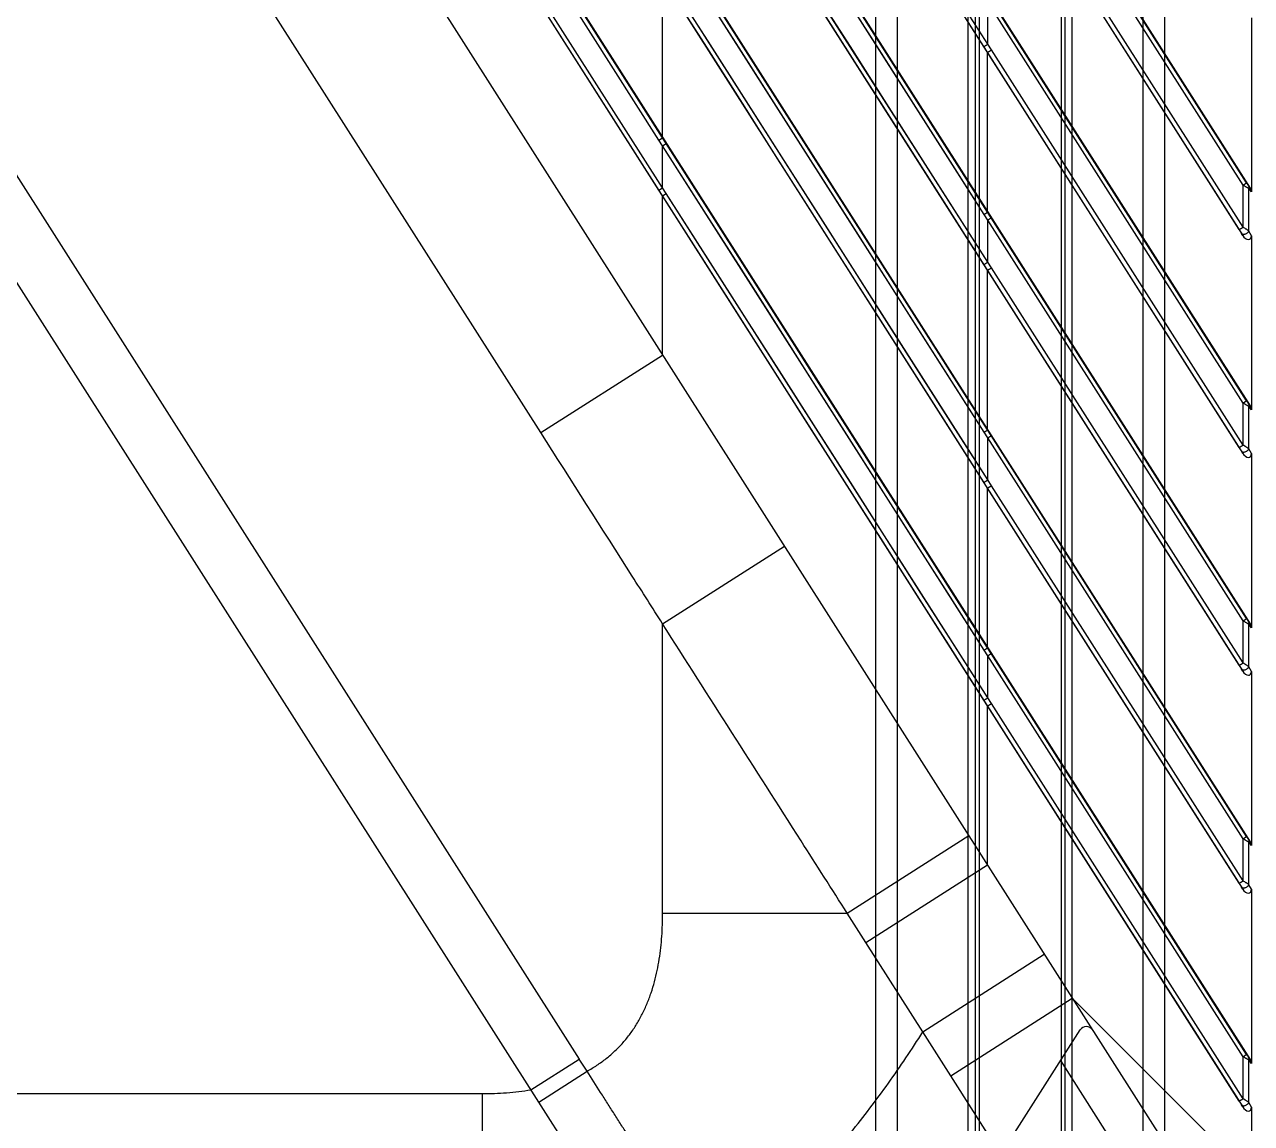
# Model space of a CAD drawing. Header units: millimetres. Extents: x 3299 to 14264, y 1863 to 5555.
# Drawn here: x 10088.5 to 10173.4, y 4503 to 4579 of the extents above; entities that cross this region are included whole.
import ezdxf

# ---------------------------------------------------------------- set-up
doc = ezdxf.new("R2010")
doc.units = ezdxf.units.MM
doc.layers.add('02___PRT_ALL_AXES', color=7, linetype='Continuous')

# ---------------------------------------------------------------- blocks, each defined once
blk = doc.blocks.new('rygj')
at = {"color": 114, "linetype": 'Continuous', "true_color": 0x139b48}
for p, q in [((4442.055, 3171.646), (5101.055, 3171.646)), ((4442.055, 3170.146), (5101.055, 3170.146)), ((4495.013, 3165.246), (5068.697, 3165.246)), ((4495.398, 3164.746), (5068.312, 3164.746)), ((4495.013, 3158.046), (5068.697, 3158.046)), ((4495.398, 3158.546), (5068.312, 3158.546)), ((4442.055, 3153.146), (5101.055, 3153.146)), ((4442.055, 3151.646), (5101.055, 3151.646))]:
    blk.add_line(p, q, dxfattribs=at)
at = {"layer": '02___PRT_ALL_AXES', "color": 114, "linetype": 'Continuous', "true_color": 0x139b48}
for p, q in [((5068.145, 3164.485), (4464.566, 3164.485)), ((5068.145, 3158.807), (4464.566, 3158.807))]:
    blk.add_line(p, q, dxfattribs=at)
blk = doc.blocks.new('ryfh')
at = {"rotation": 90}
blk.add_blockref('rygj', (11445.273, 369.859), dxfattribs=at)
blk = doc.blocks.new('1111')
at = {"color": 7, "linetype": 'Continuous'}
for p, q in [((16405.676, 7051.134), (16600.504, 6745.316)), ((16412.996, 7050.624), (16601.677, 6754.455)), ((16415.394, 7050.956), (16602.197, 6757.734)), ((16422.6, 7050.624), (16601.677, 6769.531)), ((16424.998, 7050.956), (16602.197, 6772.809)), ((16432.204, 7050.624), (16601.677, 6784.606)), ((16434.602, 7050.956), (16602.197, 6787.885)), ((16441.809, 7050.624), (16601.677, 6799.681)), ((16444.206, 7050.956), (16602.197, 6802.96)), ((16451.413, 7050.624), (16601.677, 6814.757)), ((16453.81, 7050.956), (16602.197, 6818.035)), ((16561.286, 6817.893), (16438.754, 7010.23)), ((16561.538, 6818.054), (16439.006, 7010.391)), ((16561.286, 6821.358), (16440.961, 7010.23)), ((16561.538, 6821.518), (16441.213, 7010.391)), ((16553.115, 6801.113), (16423.209, 7005.024)), ((16486.677, 6866.234), (16555.773, 6757.774)), ((16552.963, 6754.799), (16482.29, 6865.734)), ((16583.768, 6827.827), (16561.538, 6862.723)), ((16584.035, 6827.988), (16561.79, 6862.884)), ((16583.784, 6816.214), (16561.538, 6851.113)), ((16584.022, 6816.374), (16561.79, 6851.273)), ((16583.768, 6812.751), (16561.538, 6847.648)), ((16584.035, 6812.913), (16561.79, 6847.809)), ((16601.704, 6818.237), (16584.035, 6845.972)), ((16601.941, 6818.397), (16584.272, 6846.132)), ((16601.437, 6815.168), (16584.021, 6842.506)), ((16601.704, 6815.329), (16584.287, 6842.667)), ((16583.784, 6801.139), (16561.538, 6836.037)), ((16584.022, 6801.299), (16561.79, 6836.198)), ((16574.527, 6827.828), (16569.776, 6835.281)), ((16583.768, 6797.676), (16561.538, 6832.573)), ((16561.538, 6821.518), (16561.538, 6832.573)), ((16564.432, 6828.03), (16561.538, 6832.573)), ((16584.035, 6797.837), (16561.79, 6832.733)), ((16564.686, 6828.191), (16561.79, 6832.733)), ((16566.986, 6827.492), (16564.392, 6831.56)), ((16567.234, 6827.652), (16564.642, 6831.721)), ((16574.266, 6827.667), (16571.893, 6831.393)), ((16576.516, 6827.616), (16574.139, 6831.346)), ((16576.758, 6827.776), (16574.382, 6831.506)), ((16583.768, 6827.827), (16581.334, 6831.648)), ((16584.035, 6827.988), (16581.599, 6831.809)), ((16601.704, 6803.162), (16584.035, 6830.896)), ((16584.035, 6827.988), (16584.035, 6830.896)), ((16601.941, 6803.322), (16584.272, 6831.056)), ((16602.282, 6829.817), (16602.282, 6817.77)), ((16567.063, 6823.899), (16564.432, 6828.03)), ((16567.319, 6824.06), (16564.686, 6828.191)), ((16584.287, 6827.592), (16584.035, 6827.988)), ((16569.41, 6823.689), (16566.986, 6827.492)), ((16569.657, 6823.849), (16567.234, 6827.652)), ((16576.631, 6823.956), (16574.266, 6827.667)), ((16576.893, 6824.117), (16574.527, 6827.828)), ((16578.9, 6823.876), (16576.516, 6827.616)), ((16579.141, 6824.036), (16576.758, 6827.776)), ((16584.021, 6827.431), (16583.768, 6827.827)), ((16584.01, 6827.413), (16584.021, 6827.431)), ((16584.01, 6816.432), (16584.01, 6827.413)), ((16601.437, 6800.092), (16584.021, 6827.431)), ((16601.704, 6800.253), (16584.287, 6827.592)), ((16569.519, 6820.045), (16567.063, 6823.899)), ((16569.776, 6820.206), (16567.319, 6824.06)), ((16571.767, 6819.991), (16569.41, 6823.689)), ((16572.012, 6820.152), (16569.657, 6823.849)), ((16578.987, 6820.257), (16576.631, 6823.956)), ((16579.251, 6820.418), (16576.893, 6824.117)), ((16581.292, 6820.124), (16578.9, 6823.876)), ((16581.531, 6820.284), (16579.141, 6824.036)), ((16561.286, 6821.358), (16561.538, 6821.518)), ((16561.538, 6820.962), (16561.286, 6821.358)), ((16561.79, 6821.123), (16561.538, 6821.518)), ((16561.538, 6820.962), (16561.79, 6821.123)), ((16584.022, 6786.223), (16561.79, 6821.123)), ((16564.642, 6816.645), (16561.79, 6821.123)), ((16583.784, 6786.063), (16561.538, 6820.962)), ((16561.538, 6818.054), (16561.538, 6820.962)), ((16564.392, 6816.485), (16561.538, 6820.962)), ((16581.599, 6816.733), (16579.251, 6820.418)), ((16584.022, 6816.374), (16581.531, 6820.284)), ((16571.893, 6816.317), (16569.519, 6820.045)), ((16572.152, 6816.478), (16569.776, 6820.206)), ((16574.139, 6816.271), (16571.767, 6819.991)), ((16574.382, 6816.431), (16572.012, 6820.152)), ((16581.334, 6816.572), (16578.987, 6820.257)), ((16583.784, 6816.214), (16581.292, 6820.124)), ((16561.286, 6817.893), (16561.538, 6818.054)), ((16561.538, 6817.497), (16561.286, 6817.893)), ((16561.79, 6817.658), (16561.538, 6818.054)), ((16601.704, 6815.329), (16601.704, 6818.237)), ((16602.197, 6818.035), (16602.102, 6818.159)), ((16602.282, 6817.77), (16602.107, 6817.999)), ((16602.107, 6815.062), (16602.107, 6817.999)), ((16561.538, 6817.497), (16561.79, 6817.658)), ((16583.768, 6782.601), (16561.538, 6817.497)), ((16561.538, 6806.48), (16561.538, 6817.497)), ((16564.432, 6812.955), (16561.538, 6817.497)), ((16584.035, 6782.762), (16561.79, 6817.658)), ((16564.686, 6813.116), (16561.79, 6817.658)), ((16566.986, 6812.416), (16564.392, 6816.485)), ((16567.234, 6812.577), (16564.642, 6816.645)), ((16574.266, 6812.592), (16571.893, 6816.317)), ((16574.527, 6812.753), (16572.152, 6816.478)), ((16576.516, 6812.541), (16574.139, 6816.271)), ((16576.758, 6812.701), (16574.382, 6816.431)), ((16583.768, 6812.751), (16581.334, 6816.572)), ((16584.035, 6812.913), (16581.599, 6816.733)), ((16584.035, 6815.821), (16583.784, 6816.214)), ((16584.01, 6816.432), (16584.022, 6816.374)), ((16584.272, 6815.981), (16584.022, 6816.374)), ((16601.704, 6788.086), (16584.035, 6815.821)), ((16584.035, 6812.913), (16584.035, 6815.821)), ((16601.941, 6788.246), (16584.272, 6815.981)), ((16601.677, 6814.757), (16601.598, 6814.9)), ((16602.282, 6814.741), (16602.107, 6815.062)), ((16602.282, 6814.741), (16602.282, 6802.694)), ((16567.063, 6808.824), (16564.432, 6812.955)), ((16567.319, 6808.984), (16564.686, 6813.116)), ((16576.893, 6809.041), (16574.527, 6812.753)), ((16579.141, 6808.961), (16576.758, 6812.701)), ((16584.021, 6812.355), (16583.768, 6812.751)), ((16584.287, 6812.517), (16584.035, 6812.913)), ((16569.41, 6808.614), (16566.986, 6812.416)), ((16569.657, 6808.774), (16567.234, 6812.577)), ((16576.631, 6808.881), (16574.266, 6812.592)), ((16578.9, 6808.8), (16576.516, 6812.541)), ((16584.01, 6812.337), (16584.021, 6812.355)), ((16584.01, 6801.357), (16584.01, 6812.337)), ((16601.437, 6785.017), (16584.021, 6812.355)), ((16601.704, 6785.178), (16584.287, 6812.517)), ((16569.519, 6804.969), (16567.063, 6808.824)), ((16569.776, 6805.13), (16567.319, 6808.984)), ((16571.767, 6804.916), (16569.41, 6808.614)), ((16572.012, 6805.076), (16569.657, 6808.774)), ((16578.987, 6805.182), (16576.631, 6808.881)), ((16579.251, 6805.343), (16576.893, 6809.041)), ((16581.292, 6805.049), (16578.9, 6808.8)), ((16581.531, 6805.209), (16579.141, 6808.961)), ((16553.115, 6801.113), (16561.538, 6806.48)), ((16572.152, 6801.403), (16569.776, 6805.13)), ((16574.382, 6801.355), (16572.012, 6805.076)), ((16581.334, 6801.497), (16578.987, 6805.182)), ((16581.599, 6801.658), (16579.251, 6805.343)), ((16583.784, 6801.139), (16581.292, 6805.049)), ((16584.022, 6801.299), (16581.531, 6805.209)), ((16571.893, 6801.242), (16569.519, 6804.969)), ((16574.139, 6801.195), (16571.767, 6804.916)), ((16601.704, 6800.253), (16601.704, 6803.162)), ((16602.197, 6802.96), (16602.102, 6803.083)), ((16602.282, 6802.694), (16602.107, 6802.923)), ((16602.107, 6799.986), (16602.107, 6802.923)), ((16584.035, 6797.837), (16581.599, 6801.658)), ((16574.266, 6797.516), (16571.893, 6801.242)), ((16574.527, 6797.677), (16572.152, 6801.403)), ((16576.516, 6797.465), (16574.139, 6801.195)), ((16576.758, 6797.626), (16574.382, 6801.355)), ((16583.768, 6797.676), (16581.334, 6801.497)), ((16584.035, 6800.746), (16583.784, 6801.139)), ((16584.01, 6801.357), (16584.022, 6801.299)), ((16584.272, 6800.906), (16584.022, 6801.299)), ((16601.941, 6773.171), (16584.272, 6800.906)), ((16601.704, 6773.011), (16584.035, 6800.746)), ((16584.035, 6797.837), (16584.035, 6800.746)), ((16602.282, 6799.666), (16602.107, 6799.986)), ((16601.677, 6799.681), (16601.598, 6799.825)), ((16602.282, 6799.666), (16602.282, 6787.619)), ((16576.631, 6793.805), (16574.266, 6797.516)), ((16576.893, 6793.966), (16574.527, 6797.677)), ((16578.9, 6793.725), (16576.516, 6797.465)), ((16579.141, 6793.885), (16576.758, 6797.626)), ((16584.021, 6797.28), (16583.768, 6797.676)), ((16584.287, 6797.441), (16584.035, 6797.837)), ((16601.704, 6770.103), (16584.287, 6797.441)), ((16584.01, 6797.262), (16584.021, 6797.28)), ((16584.01, 6786.281), (16584.01, 6797.262)), ((16601.437, 6769.941), (16584.021, 6797.28)), ((16579.251, 6790.267), (16576.893, 6793.966)), ((16561.538, 6787.885), (16569.967, 6793.249)), ((16578.987, 6790.106), (16576.631, 6793.805)), ((16581.292, 6789.973), (16578.9, 6793.725)), ((16581.531, 6790.133), (16579.141, 6793.885)), ((16581.334, 6786.422), (16578.987, 6790.106)), ((16581.599, 6786.583), (16579.251, 6790.267)), ((16583.784, 6786.063), (16581.292, 6789.973)), ((16584.022, 6786.223), (16581.531, 6790.133)), ((16601.704, 6785.178), (16601.704, 6788.086)), ((16561.538, 6767.861), (16561.538, 6787.885)), ((16602.197, 6787.885), (16602.102, 6788.008)), ((16602.282, 6787.619), (16602.107, 6787.848)), ((16602.107, 6784.911), (16602.107, 6787.848)), ((16583.768, 6782.601), (16581.334, 6786.422)), ((16584.035, 6782.762), (16581.599, 6786.583)), ((16584.035, 6785.67), (16583.784, 6786.063)), ((16584.01, 6786.281), (16584.022, 6786.223)), ((16584.272, 6785.83), (16584.022, 6786.223)), ((16601.704, 6757.935), (16584.035, 6785.67)), ((16584.035, 6782.762), (16584.035, 6785.67)), ((16601.941, 6758.095), (16584.272, 6785.83)), ((16601.677, 6784.606), (16601.598, 6784.75)), ((16602.282, 6784.591), (16602.107, 6784.911)), ((16602.282, 6784.591), (16602.282, 6772.544)), ((16584.021, 6782.205), (16583.768, 6782.601)), ((16584.01, 6782.187), (16584.021, 6782.205)), ((16584.01, 6771.206), (16584.01, 6782.187)), ((16601.437, 6754.866), (16584.021, 6782.205)), ((16584.287, 6782.366), (16584.035, 6782.762)), ((16601.704, 6755.027), (16584.287, 6782.366)), ((16574.314, 6767.861), (16582.721, 6773.229)), ((16601.704, 6770.103), (16601.704, 6773.011)), ((16602.197, 6772.809), (16602.102, 6772.932)), ((16602.282, 6772.544), (16602.107, 6772.772)), ((16602.107, 6769.835), (16602.107, 6772.772)), ((16575.606, 6765.835), (16584.01, 6771.206)), ((16601.677, 6769.531), (16601.598, 6769.674)), ((16602.282, 6769.515), (16602.107, 6769.835)), ((16602.282, 6769.515), (16602.282, 6757.468)), ((16561.538, 6767.861), (16574.314, 6767.861)), ((16575.606, 6765.835), (16574.314, 6767.861)), ((16579.547, 6759.657), (16575.606, 6765.835)), ((16579.547, 6759.657), (16587.941, 6765.036)), ((16581.486, 6756.611), (16589.881, 6761.99)), ((16602.282, 6749.589), (16589.881, 6761.99)), ((16570.281, 6728.153), (16590.438, 6759.792)), ((16581.486, 6756.611), (16579.547, 6759.657)), ((16552.426, 6755.642), (16555.773, 6757.774)), ((16556.31, 6756.932), (16555.773, 6757.774)), ((16598.585, 6742.745), (16589.081, 6757.663)), ((16601.704, 6755.027), (16601.704, 6757.935)), ((16602.197, 6757.734), (16602.102, 6757.857)), ((16602.282, 6757.468), (16602.107, 6757.697)), ((16602.107, 6754.76), (16602.107, 6757.697)), ((16552.963, 6754.799), (16556.31, 6756.932)), ((16584.948, 6751.175), (16581.486, 6756.611)), ((16284.984, 6755.377), (16549.054, 6755.377)), ((16549.054, 6755.377), (16549.054, 6732.905)), ((16560.803, 6742.504), (16552.963, 6754.799)), ((16601.677, 6754.455), (16601.598, 6754.599)), ((16602.282, 6754.44), (16602.107, 6754.76)), ((16602.282, 6754.44), (16602.282, 6749.589))]:
    blk.add_line(p, q, dxfattribs=at)
blk.add_arc((16590.859, 6759.524), 0.5, 32.5, 147.5, dxfattribs=at)
for centre, major_axis, ratio, start_param, end_param in [((16601.92, 6817.907), (-0.278, 0.337), 0.685856, -2.447355, -1.747542), ((16601.92, 6814.933), (-0.253, 0.43), 0.601104, -4.65481, -2.346373), ((16601.92, 6802.832), (-0.278, 0.337), 0.685856, -2.447355, -1.747542), ((16601.92, 6799.858), (-0.253, 0.43), 0.601104, -4.65481, -2.346373), ((16601.92, 6787.756), (-0.278, 0.337), 0.685856, -2.447355, -1.747542), ((16601.92, 6784.783), (-0.253, 0.43), 0.601104, -4.65481, -2.346373), ((16601.92, 6772.681), (-0.278, 0.337), 0.685856, -2.447355, -1.747542), ((16601.92, 6769.707), (-0.253, 0.43), 0.601104, -4.65481, -2.346373), ((16601.92, 6757.605), (-0.278, 0.337), 0.685856, -2.447355, -1.747542), ((16601.92, 6754.632), (-0.253, 0.43), 0.601104, -4.65481, -2.346373)]:
    blk.add_ellipse(centre, major_axis=major_axis, ratio=ratio, start_param=start_param, end_param=end_param, dxfattribs=at)
for points, knots in [([(16583.768, 6827.827), (16583.769, 6827.827), (16583.77, 6827.827), (16583.773, 6827.829), (16583.779, 6827.832), (16583.787, 6827.836), (16583.797, 6827.842), (16583.809, 6827.849), (16583.829, 6827.86), (16583.858, 6827.878), (16583.897, 6827.902), (16583.941, 6827.929), (16583.987, 6827.958), (16584.019, 6827.978), (16584.035, 6827.988)], [0, 0, 0, 0, 0.005231, 0.012589, 0.033669, 0.063117, 0.100673, 0.146013, 0.198735, 0.324335, 0.472945, 0.63916, 0.81702, 1, 1, 1, 1]), ([(16584.021, 6827.431), (16584.021, 6827.431), (16584.022, 6827.431), (16584.026, 6827.433), (16584.031, 6827.435), (16584.039, 6827.44), (16584.049, 6827.445), (16584.061, 6827.452), (16584.082, 6827.464), (16584.111, 6827.482), (16584.15, 6827.505), (16584.193, 6827.532), (16584.24, 6827.562), (16584.271, 6827.582), (16584.287, 6827.592)], [0, 0, 0, 0, 0.005231, 0.012589, 0.033669, 0.063117, 0.100673, 0.146013, 0.198735, 0.324335, 0.472945, 0.63916, 0.81702, 1, 1, 1, 1]), ([(16601.704, 6818.237), (16601.719, 6818.247), (16601.748, 6818.266), (16601.791, 6818.293), (16601.83, 6818.319), (16601.865, 6818.342), (16601.891, 6818.36), (16601.908, 6818.372), (16601.918, 6818.379), (16601.927, 6818.385), (16601.934, 6818.39), (16601.938, 6818.394), (16601.941, 6818.396), (16601.941, 6818.397)], [0, 0, 0, 0, 0.186782, 0.366131, 0.532175, 0.679595, 0.803609, 0.85556, 0.900224, 0.93725, 0.966352, 0.987305, 1, 1, 1, 1]), ([(16602.107, 6817.999), (16602.094, 6818.005), (16602.067, 6818.02), (16602.025, 6818.043), (16601.978, 6818.071), (16601.927, 6818.1), (16601.873, 6818.133), (16601.799, 6818.178), (16601.742, 6818.213), (16601.704, 6818.237)], [0, 0, 0, 0, 0.090397, 0.195428, 0.312456, 0.43902, 0.572905, 0.712149, 1, 1, 1, 1]), ([(16602.102, 6818.159), (16602.096, 6818.166), (16602.084, 6818.183), (16602.058, 6818.22), (16602.024, 6818.27), (16601.983, 6818.332), (16601.955, 6818.375), (16601.941, 6818.397)], [0, 0, 0, 0, 0.103408, 0.218747, 0.468859, 0.73184, 1, 1, 1, 1]), ([(16602.107, 6817.999), (16602.112, 6818.013), (16602.119, 6818.041), (16602.122, 6818.083), (16602.117, 6818.123), (16602.108, 6818.147), (16602.102, 6818.159)], [0, 0, 0, 0, 0.271855, 0.527736, 0.769173, 1, 1, 1, 1]), ([(16583.784, 6816.214), (16583.799, 6816.224), (16583.829, 6816.243), (16583.871, 6816.27), (16583.911, 6816.296), (16583.946, 6816.319), (16583.971, 6816.337), (16583.988, 6816.349), (16583.999, 6816.356), (16584.007, 6816.362), (16584.014, 6816.367), (16584.019, 6816.371), (16584.021, 6816.373), (16584.022, 6816.374)], [0, 0, 0, 0, 0.186765, 0.36611, 0.532157, 0.679586, 0.803609, 0.855564, 0.900231, 0.937259, 0.966361, 0.987311, 1, 1, 1, 1]), ([(16584.035, 6815.821), (16584.05, 6815.831), (16584.079, 6815.849), (16584.122, 6815.877), (16584.161, 6815.903), (16584.196, 6815.926), (16584.222, 6815.944), (16584.239, 6815.956), (16584.249, 6815.963), (16584.258, 6815.969), (16584.265, 6815.974), (16584.269, 6815.978), (16584.272, 6815.98), (16584.272, 6815.981)], [0, 0, 0, 0, 0.186782, 0.366131, 0.532175, 0.679595, 0.803609, 0.85556, 0.900224, 0.93725, 0.966352, 0.987305, 1, 1, 1, 1]), ([(16601.437, 6815.168), (16601.438, 6815.168), (16601.439, 6815.168), (16601.442, 6815.17), (16601.448, 6815.172), (16601.456, 6815.177), (16601.466, 6815.182), (16601.478, 6815.189), (16601.498, 6815.201), (16601.527, 6815.218), (16601.566, 6815.242), (16601.61, 6815.269), (16601.656, 6815.298), (16601.688, 6815.318), (16601.704, 6815.329)], [0, 0, 0, 0, 0.005231, 0.012589, 0.033669, 0.063117, 0.100673, 0.146013, 0.198735, 0.324335, 0.472945, 0.63916, 0.81702, 1, 1, 1, 1]), ([(16602.107, 6815.062), (16602.095, 6815.07), (16602.068, 6815.089), (16602.026, 6815.118), (16601.979, 6815.15), (16601.929, 6815.184), (16601.875, 6815.219), (16601.8, 6815.268), (16601.743, 6815.304), (16601.704, 6815.329)], [0, 0, 0, 0, 0.093828, 0.200628, 0.318136, 0.444256, 0.577126, 0.71505, 1, 1, 1, 1]), ([(16601.598, 6814.9), (16601.587, 6814.921), (16601.562, 6814.964), (16601.523, 6815.03), (16601.481, 6815.098), (16601.452, 6815.144), (16601.437, 6815.168)], [0, 0, 0, 0, 0.226755, 0.475744, 0.735416, 1, 1, 1, 1]), ([(16601.598, 6814.9), (16601.604, 6814.893), (16601.618, 6814.88), (16601.643, 6814.864), (16601.672, 6814.853), (16601.717, 6814.843), (16601.78, 6814.843), (16601.858, 6814.86), (16601.936, 6814.893), (16602.007, 6814.94), (16602.066, 6814.996), (16602.096, 6815.039), (16602.107, 6815.062)], [0, 0, 0, 0, 0.045713, 0.093827, 0.145197, 0.200355, 0.321964, 0.456539, 0.598535, 0.740949, 0.876692, 1, 1, 1, 1]), ([(16583.768, 6812.751), (16583.769, 6812.752), (16583.77, 6812.752), (16583.773, 6812.753), (16583.779, 6812.756), (16583.787, 6812.76), (16583.797, 6812.766), (16583.809, 6812.773), (16583.829, 6812.785), (16583.858, 6812.802), (16583.897, 6812.826), (16583.941, 6812.853), (16583.987, 6812.882), (16584.019, 6812.902), (16584.035, 6812.913)], [0, 0, 0, 0, 0.005231, 0.012589, 0.033669, 0.063117, 0.100673, 0.146013, 0.198735, 0.324335, 0.472945, 0.63916, 0.81702, 1, 1, 1, 1]), ([(16584.021, 6812.355), (16584.021, 6812.355), (16584.022, 6812.356), (16584.026, 6812.357), (16584.031, 6812.36), (16584.039, 6812.364), (16584.049, 6812.37), (16584.061, 6812.377), (16584.082, 6812.389), (16584.111, 6812.406), (16584.15, 6812.43), (16584.193, 6812.457), (16584.24, 6812.486), (16584.271, 6812.506), (16584.287, 6812.517)], [0, 0, 0, 0, 0.005231, 0.012589, 0.033669, 0.063117, 0.100673, 0.146013, 0.198735, 0.324335, 0.472945, 0.63916, 0.81702, 1, 1, 1, 1]), ([(16601.704, 6803.162), (16601.719, 6803.171), (16601.748, 6803.19), (16601.791, 6803.218), (16601.83, 6803.244), (16601.865, 6803.267), (16601.891, 6803.284), (16601.908, 6803.296), (16601.918, 6803.304), (16601.927, 6803.31), (16601.934, 6803.315), (16601.938, 6803.319), (16601.941, 6803.321), (16601.941, 6803.322)], [0, 0, 0, 0, 0.186782, 0.366131, 0.532175, 0.679595, 0.803609, 0.85556, 0.900224, 0.93725, 0.966352, 0.987305, 1, 1, 1, 1]), ([(16602.102, 6803.083), (16602.096, 6803.091), (16602.084, 6803.108), (16602.058, 6803.145), (16602.024, 6803.195), (16601.983, 6803.257), (16601.955, 6803.3), (16601.941, 6803.322)], [0, 0, 0, 0, 0.103408, 0.218747, 0.468859, 0.73184, 1, 1, 1, 1]), ([(16602.107, 6802.923), (16602.094, 6802.93), (16602.067, 6802.944), (16602.025, 6802.968), (16601.978, 6802.995), (16601.927, 6803.025), (16601.873, 6803.057), (16601.799, 6803.103), (16601.742, 6803.138), (16601.704, 6803.162)], [0, 0, 0, 0, 0.090397, 0.195428, 0.312456, 0.43902, 0.572905, 0.712149, 1, 1, 1, 1]), ([(16602.107, 6802.923), (16602.112, 6802.937), (16602.119, 6802.965), (16602.122, 6803.008), (16602.117, 6803.047), (16602.108, 6803.072), (16602.102, 6803.083)], [0, 0, 0, 0, 0.271855, 0.527736, 0.769173, 1, 1, 1, 1]), ([(16561.538, 6787.885), (16560.836, 6788.987), (16558.029, 6793.397), (16555.221, 6797.806), (16553.115, 6801.113)], [0, 0, 0, 0, 0.249939, 1, 1, 1, 1]), ([(16583.784, 6801.139), (16583.799, 6801.148), (16583.829, 6801.167), (16583.871, 6801.195), (16583.911, 6801.221), (16583.946, 6801.244), (16583.971, 6801.261), (16583.988, 6801.273), (16583.999, 6801.281), (16584.007, 6801.287), (16584.014, 6801.292), (16584.019, 6801.296), (16584.021, 6801.298), (16584.022, 6801.299)], [0, 0, 0, 0, 0.186765, 0.36611, 0.532157, 0.679586, 0.803609, 0.855564, 0.900231, 0.937259, 0.966361, 0.987311, 1, 1, 1, 1]), ([(16584.035, 6800.746), (16584.05, 6800.755), (16584.079, 6800.774), (16584.122, 6800.802), (16584.161, 6800.828), (16584.196, 6800.851), (16584.222, 6800.868), (16584.239, 6800.88), (16584.249, 6800.888), (16584.258, 6800.894), (16584.265, 6800.899), (16584.269, 6800.903), (16584.272, 6800.905), (16584.272, 6800.906)], [0, 0, 0, 0, 0.186782, 0.366131, 0.532175, 0.679595, 0.803609, 0.85556, 0.900224, 0.93725, 0.966352, 0.987305, 1, 1, 1, 1]), ([(16601.437, 6800.092), (16601.438, 6800.092), (16601.439, 6800.093), (16601.442, 6800.094), (16601.448, 6800.097), (16601.456, 6800.101), (16601.466, 6800.107), (16601.478, 6800.114), (16601.498, 6800.126), (16601.527, 6800.143), (16601.566, 6800.167), (16601.61, 6800.194), (16601.656, 6800.223), (16601.688, 6800.243), (16601.704, 6800.253)], [0, 0, 0, 0, 0.005231, 0.012589, 0.033669, 0.063117, 0.100673, 0.146013, 0.198735, 0.324335, 0.472945, 0.63916, 0.81702, 1, 1, 1, 1]), ([(16601.598, 6799.825), (16601.587, 6799.846), (16601.562, 6799.889), (16601.523, 6799.954), (16601.481, 6800.023), (16601.452, 6800.069), (16601.437, 6800.092)], [0, 0, 0, 0, 0.226755, 0.475744, 0.735416, 1, 1, 1, 1]), ([(16601.598, 6799.825), (16601.604, 6799.818), (16601.618, 6799.804), (16601.643, 6799.789), (16601.672, 6799.777), (16601.717, 6799.768), (16601.78, 6799.768), (16601.858, 6799.785), (16601.936, 6799.818), (16602.007, 6799.864), (16602.066, 6799.92), (16602.096, 6799.964), (16602.107, 6799.986)], [0, 0, 0, 0, 0.045713, 0.093827, 0.145197, 0.200355, 0.321964, 0.456539, 0.598535, 0.740949, 0.876692, 1, 1, 1, 1]), ([(16602.107, 6799.986), (16602.095, 6799.995), (16602.068, 6800.014), (16602.026, 6800.043), (16601.979, 6800.075), (16601.929, 6800.109), (16601.875, 6800.144), (16601.8, 6800.192), (16601.743, 6800.229), (16601.704, 6800.253)], [0, 0, 0, 0, 0.093828, 0.200628, 0.318136, 0.444256, 0.577126, 0.71505, 1, 1, 1, 1]), ([(16583.768, 6797.676), (16583.769, 6797.676), (16583.77, 6797.677), (16583.773, 6797.678), (16583.779, 6797.681), (16583.787, 6797.685), (16583.797, 6797.691), (16583.809, 6797.698), (16583.829, 6797.71), (16583.858, 6797.727), (16583.897, 6797.751), (16583.941, 6797.778), (16583.987, 6797.807), (16584.019, 6797.827), (16584.035, 6797.837)], [0, 0, 0, 0, 0.005231, 0.012589, 0.033669, 0.063117, 0.100673, 0.146013, 0.198735, 0.324335, 0.472945, 0.63916, 0.81702, 1, 1, 1, 1]), ([(16584.021, 6797.28), (16584.021, 6797.28), (16584.022, 6797.281), (16584.026, 6797.282), (16584.031, 6797.285), (16584.039, 6797.289), (16584.049, 6797.295), (16584.061, 6797.302), (16584.082, 6797.313), (16584.111, 6797.331), (16584.15, 6797.355), (16584.193, 6797.382), (16584.24, 6797.411), (16584.271, 6797.431), (16584.287, 6797.441)], [0, 0, 0, 0, 0.005231, 0.012589, 0.033669, 0.063117, 0.100673, 0.146013, 0.198735, 0.324335, 0.472945, 0.63916, 0.81702, 1, 1, 1, 1]), ([(16601.704, 6788.086), (16601.719, 6788.096), (16601.748, 6788.115), (16601.791, 6788.142), (16601.83, 6788.168), (16601.865, 6788.191), (16601.891, 6788.209), (16601.908, 6788.221), (16601.918, 6788.228), (16601.927, 6788.234), (16601.934, 6788.239), (16601.938, 6788.243), (16601.941, 6788.245), (16601.941, 6788.246)], [0, 0, 0, 0, 0.186782, 0.366131, 0.532175, 0.679595, 0.803609, 0.85556, 0.900224, 0.93725, 0.966352, 0.987305, 1, 1, 1, 1]), ([(16602.107, 6787.848), (16602.094, 6787.854), (16602.067, 6787.869), (16602.025, 6787.893), (16601.978, 6787.92), (16601.927, 6787.95), (16601.873, 6787.982), (16601.799, 6788.027), (16601.742, 6788.062), (16601.704, 6788.086)], [0, 0, 0, 0, 0.090397, 0.195428, 0.312456, 0.43902, 0.572905, 0.712149, 1, 1, 1, 1]), ([(16602.102, 6788.008), (16602.096, 6788.016), (16602.084, 6788.033), (16602.058, 6788.069), (16602.024, 6788.119), (16601.983, 6788.182), (16601.955, 6788.225), (16601.941, 6788.246)], [0, 0, 0, 0, 0.103408, 0.218747, 0.468859, 0.73184, 1, 1, 1, 1]), ([(16574.314, 6767.861), (16573.25, 6769.529), (16568.99, 6776.203), (16564.732, 6782.878), (16561.538, 6787.885)], [0, 0, 0, 0, 0.249922, 1, 1, 1, 1]), ([(16602.107, 6787.848), (16602.112, 6787.862), (16602.119, 6787.89), (16602.122, 6787.932), (16602.117, 6787.972), (16602.108, 6787.997), (16602.102, 6788.008)], [0, 0, 0, 0, 0.271855, 0.527736, 0.769173, 1, 1, 1, 1]), ([(16583.784, 6786.063), (16583.799, 6786.073), (16583.829, 6786.092), (16583.871, 6786.12), (16583.911, 6786.145), (16583.946, 6786.169), (16583.971, 6786.186), (16583.988, 6786.198), (16583.999, 6786.205), (16584.007, 6786.212), (16584.014, 6786.217), (16584.019, 6786.22), (16584.021, 6786.222), (16584.022, 6786.223)], [0, 0, 0, 0, 0.186765, 0.36611, 0.532157, 0.679586, 0.803609, 0.855564, 0.900231, 0.937259, 0.966361, 0.987311, 1, 1, 1, 1]), ([(16584.035, 6785.67), (16584.05, 6785.68), (16584.079, 6785.699), (16584.122, 6785.726), (16584.161, 6785.752), (16584.196, 6785.775), (16584.222, 6785.793), (16584.239, 6785.805), (16584.249, 6785.812), (16584.258, 6785.818), (16584.265, 6785.823), (16584.269, 6785.827), (16584.272, 6785.829), (16584.272, 6785.83)], [0, 0, 0, 0, 0.186782, 0.366131, 0.532175, 0.679595, 0.803609, 0.85556, 0.900224, 0.93725, 0.966352, 0.987305, 1, 1, 1, 1]), ([(16601.437, 6785.017), (16601.438, 6785.017), (16601.439, 6785.017), (16601.442, 6785.019), (16601.448, 6785.021), (16601.456, 6785.026), (16601.466, 6785.031), (16601.478, 6785.038), (16601.498, 6785.05), (16601.527, 6785.068), (16601.566, 6785.091), (16601.61, 6785.118), (16601.656, 6785.148), (16601.688, 6785.168), (16601.704, 6785.178)], [0, 0, 0, 0, 0.005231, 0.012589, 0.033669, 0.063117, 0.100673, 0.146013, 0.198735, 0.324335, 0.472945, 0.63916, 0.81702, 1, 1, 1, 1]), ([(16601.598, 6784.75), (16601.587, 6784.77), (16601.562, 6784.813), (16601.523, 6784.879), (16601.481, 6784.947), (16601.452, 6784.994), (16601.437, 6785.017)], [0, 0, 0, 0, 0.226755, 0.475744, 0.735416, 1, 1, 1, 1]), ([(16601.598, 6784.75), (16601.604, 6784.742), (16601.618, 6784.729), (16601.643, 6784.713), (16601.672, 6784.702), (16601.717, 6784.692), (16601.78, 6784.692), (16601.858, 6784.71), (16601.936, 6784.743), (16602.007, 6784.789), (16602.066, 6784.845), (16602.096, 6784.888), (16602.107, 6784.911)], [0, 0, 0, 0, 0.045713, 0.093827, 0.145197, 0.200355, 0.321964, 0.456539, 0.598535, 0.740949, 0.876692, 1, 1, 1, 1]), ([(16602.107, 6784.911), (16602.095, 6784.92), (16602.068, 6784.938), (16602.026, 6784.968), (16601.979, 6784.999), (16601.929, 6785.033), (16601.875, 6785.068), (16601.8, 6785.117), (16601.743, 6785.153), (16601.704, 6785.178)], [0, 0, 0, 0, 0.093828, 0.200628, 0.318136, 0.444256, 0.577126, 0.71505, 1, 1, 1, 1]), ([(16583.768, 6782.601), (16583.769, 6782.601), (16583.77, 6782.601), (16583.773, 6782.603), (16583.779, 6782.605), (16583.787, 6782.61), (16583.797, 6782.615), (16583.809, 6782.622), (16583.829, 6782.634), (16583.858, 6782.652), (16583.897, 6782.675), (16583.941, 6782.702), (16583.987, 6782.732), (16584.019, 6782.752), (16584.035, 6782.762)], [0, 0, 0, 0, 0.005231, 0.012589, 0.033669, 0.063117, 0.100673, 0.146013, 0.198735, 0.324335, 0.472945, 0.63916, 0.81702, 1, 1, 1, 1]), ([(16584.021, 6782.205), (16584.021, 6782.205), (16584.022, 6782.205), (16584.026, 6782.207), (16584.031, 6782.209), (16584.039, 6782.214), (16584.049, 6782.219), (16584.061, 6782.226), (16584.082, 6782.238), (16584.111, 6782.255), (16584.15, 6782.279), (16584.193, 6782.306), (16584.24, 6782.335), (16584.271, 6782.356), (16584.287, 6782.366)], [0, 0, 0, 0, 0.005231, 0.012589, 0.033669, 0.063117, 0.100673, 0.146013, 0.198735, 0.324335, 0.472945, 0.63916, 0.81702, 1, 1, 1, 1]), ([(16601.704, 6773.011), (16601.719, 6773.02), (16601.748, 6773.039), (16601.791, 6773.067), (16601.83, 6773.093), (16601.865, 6773.116), (16601.891, 6773.133), (16601.908, 6773.145), (16601.918, 6773.153), (16601.927, 6773.159), (16601.934, 6773.164), (16601.938, 6773.168), (16601.941, 6773.17), (16601.941, 6773.171)], [0, 0, 0, 0, 0.186782, 0.366131, 0.532175, 0.679595, 0.803609, 0.85556, 0.900224, 0.93725, 0.966352, 0.987305, 1, 1, 1, 1]), ([(16602.107, 6772.772), (16602.094, 6772.779), (16602.067, 6772.793), (16602.025, 6772.817), (16601.978, 6772.844), (16601.927, 6772.874), (16601.873, 6772.906), (16601.799, 6772.952), (16601.742, 6772.987), (16601.704, 6773.011)], [0, 0, 0, 0, 0.090397, 0.195428, 0.312456, 0.43902, 0.572905, 0.712149, 1, 1, 1, 1]), ([(16602.102, 6772.932), (16602.096, 6772.94), (16602.084, 6772.957), (16602.058, 6772.994), (16602.024, 6773.044), (16601.983, 6773.106), (16601.955, 6773.149), (16601.941, 6773.171)], [0, 0, 0, 0, 0.103408, 0.218747, 0.468859, 0.73184, 1, 1, 1, 1]), ([(16602.107, 6772.772), (16602.112, 6772.786), (16602.119, 6772.815), (16602.122, 6772.857), (16602.117, 6772.897), (16602.108, 6772.921), (16602.102, 6772.932)], [0, 0, 0, 0, 0.271855, 0.527736, 0.769173, 1, 1, 1, 1]), ([(16601.437, 6769.941), (16601.438, 6769.942), (16601.439, 6769.942), (16601.442, 6769.943), (16601.448, 6769.946), (16601.456, 6769.95), (16601.466, 6769.956), (16601.478, 6769.963), (16601.498, 6769.975), (16601.527, 6769.992), (16601.566, 6770.016), (16601.61, 6770.043), (16601.656, 6770.072), (16601.688, 6770.092), (16601.704, 6770.103)], [0, 0, 0, 0, 0.005231, 0.012589, 0.033669, 0.063117, 0.100673, 0.146013, 0.198735, 0.324335, 0.472945, 0.63916, 0.81702, 1, 1, 1, 1]), ([(16601.598, 6769.674), (16601.587, 6769.695), (16601.562, 6769.738), (16601.523, 6769.803), (16601.481, 6769.872), (16601.452, 6769.918), (16601.437, 6769.941)], [0, 0, 0, 0, 0.226755, 0.475744, 0.735416, 1, 1, 1, 1]), ([(16601.598, 6769.674), (16601.604, 6769.667), (16601.618, 6769.654), (16601.643, 6769.638), (16601.672, 6769.627), (16601.717, 6769.617), (16601.78, 6769.617), (16601.858, 6769.634), (16601.936, 6769.667), (16602.007, 6769.714), (16602.066, 6769.77), (16602.096, 6769.813), (16602.107, 6769.835)], [0, 0, 0, 0, 0.045713, 0.093827, 0.145197, 0.200355, 0.321964, 0.456539, 0.598535, 0.740949, 0.876692, 1, 1, 1, 1]), ([(16602.107, 6769.835), (16602.095, 6769.844), (16602.068, 6769.863), (16602.026, 6769.892), (16601.979, 6769.924), (16601.929, 6769.958), (16601.875, 6769.993), (16601.8, 6770.042), (16601.743, 6770.078), (16601.704, 6770.103)], [0, 0, 0, 0, 0.093828, 0.200628, 0.318136, 0.444256, 0.577126, 0.71505, 1, 1, 1, 1]), ([(16556.31, 6756.932), (16556.543, 6757.06), (16557, 6757.333), (16557.648, 6757.8), (16558.252, 6758.322), (16558.807, 6758.897), (16559.307, 6759.52), (16559.752, 6760.183), (16560.139, 6760.881), (16560.472, 6761.607), (16560.751, 6762.355), (16560.982, 6763.119), (16561.167, 6763.896), (16561.359, 6764.942), (16561.504, 6766.265), (16561.538, 6767.329), (16561.538, 6767.861)], [0, 0, 0, 0, 0.062499, 0.124997, 0.187494, 0.249991, 0.312489, 0.374988, 0.43749, 0.499992, 0.562497, 0.625002, 0.687509, 0.750016, 0.875003, 1, 1, 1, 1]), ([(16568.761, 6746.349), (16569.276, 6746.846), (16570.291, 6747.855), (16572.257, 6749.935), (16574.126, 6752.105), (16575.892, 6754.357), (16577.166, 6756.086), (16578.386, 6757.851), (16579.166, 6759.051), (16579.547, 6759.657)], [0, 0, 0, 0, 0.125007, 0.250014, 0.499996, 0.625, 0.750002, 0.875002, 1, 1, 1, 1]), ([(16601.704, 6757.935), (16601.719, 6757.945), (16601.748, 6757.964), (16601.791, 6757.992), (16601.83, 6758.017), (16601.865, 6758.041), (16601.891, 6758.058), (16601.908, 6758.07), (16601.918, 6758.077), (16601.927, 6758.084), (16601.934, 6758.089), (16601.938, 6758.092), (16601.941, 6758.095), (16601.941, 6758.095)], [0, 0, 0, 0, 0.186782, 0.366131, 0.532175, 0.679595, 0.803609, 0.85556, 0.900224, 0.93725, 0.966352, 0.987305, 1, 1, 1, 1]), ([(16602.107, 6757.697), (16602.094, 6757.704), (16602.067, 6757.718), (16602.025, 6757.742), (16601.978, 6757.769), (16601.927, 6757.799), (16601.873, 6757.831), (16601.799, 6757.876), (16601.742, 6757.912), (16601.704, 6757.935)], [0, 0, 0, 0, 0.090397, 0.195428, 0.312456, 0.43902, 0.572905, 0.712149, 1, 1, 1, 1]), ([(16602.102, 6757.857), (16602.096, 6757.865), (16602.084, 6757.882), (16602.058, 6757.918), (16602.024, 6757.968), (16601.983, 6758.031), (16601.955, 6758.074), (16601.941, 6758.095)], [0, 0, 0, 0, 0.103408, 0.218747, 0.468859, 0.73184, 1, 1, 1, 1]), ([(16602.107, 6757.697), (16602.112, 6757.711), (16602.119, 6757.739), (16602.122, 6757.781), (16602.117, 6757.821), (16602.108, 6757.846), (16602.102, 6757.857)], [0, 0, 0, 0, 0.271855, 0.527736, 0.769173, 1, 1, 1, 1]), ([(16563.816, 6745.163), (16563.503, 6745.653), (16562.877, 6746.633), (16561.936, 6748.102), (16560.996, 6749.572), (16560.214, 6750.798), (16559.59, 6751.78), (16559.123, 6752.517), (16558.655, 6753.254), (16558.188, 6753.991), (16557.721, 6754.728), (16557.096, 6755.709), (16556.626, 6756.444), (16556.31, 6756.932)], [0, 0, 0, 0, 0.124967, 0.249947, 0.374939, 0.49994, 0.562443, 0.624948, 0.687455, 0.749963, 0.812472, 0.874981, 1, 1, 1, 1]), ([(16549.054, 6755.377), (16549.336, 6755.377), (16549.9, 6755.386), (16550.746, 6755.432), (16551.589, 6755.514), (16552.148, 6755.594), (16552.426, 6755.642)], [0, 0, 0, 0, 0.25, 0.500006, 0.750006, 1, 1, 1, 1]), ([(16601.437, 6754.866), (16601.438, 6754.866), (16601.439, 6754.867), (16601.442, 6754.868), (16601.448, 6754.871), (16601.456, 6754.875), (16601.466, 6754.881), (16601.478, 6754.888), (16601.498, 6754.899), (16601.527, 6754.917), (16601.566, 6754.941), (16601.61, 6754.968), (16601.656, 6754.997), (16601.688, 6755.017), (16601.704, 6755.027)], [0, 0, 0, 0, 0.005231, 0.012589, 0.033669, 0.063117, 0.100673, 0.146013, 0.198735, 0.324335, 0.472945, 0.63916, 0.81702, 1, 1, 1, 1]), ([(16602.107, 6754.76), (16602.095, 6754.769), (16602.068, 6754.788), (16602.026, 6754.817), (16601.979, 6754.849), (16601.929, 6754.882), (16601.875, 6754.917), (16601.8, 6754.966), (16601.743, 6755.003), (16601.704, 6755.027)], [0, 0, 0, 0, 0.093828, 0.200628, 0.318136, 0.444256, 0.577126, 0.71505, 1, 1, 1, 1]), ([(16601.598, 6754.599), (16601.587, 6754.619), (16601.562, 6754.662), (16601.523, 6754.728), (16601.481, 6754.797), (16601.452, 6754.843), (16601.437, 6754.866)], [0, 0, 0, 0, 0.226755, 0.475744, 0.735416, 1, 1, 1, 1]), ([(16601.598, 6754.599), (16601.604, 6754.592), (16601.618, 6754.578), (16601.643, 6754.563), (16601.672, 6754.551), (16601.717, 6754.541), (16601.78, 6754.541), (16601.858, 6754.559), (16601.936, 6754.592), (16602.007, 6754.638), (16602.066, 6754.694), (16602.096, 6754.738), (16602.107, 6754.76)], [0, 0, 0, 0, 0.045713, 0.093827, 0.145197, 0.200355, 0.321964, 0.456539, 0.598535, 0.740949, 0.876692, 1, 1, 1, 1])]:
    blk.add_open_spline(points, degree=3, knots=knots, dxfattribs=at)
blk = doc.blocks.new('*U162')
blk.add_blockref('1111', (-16308.281, -6888.884))
blk = doc.blocks.new('*U163')
at = {"color": 0, "linetype": 'ByBlock', "lineweight": -2, "transparency": 16777216}
blk.add_blockref('*U162', (0, 1350), dxfattribs=at)

msp = doc.modelspace()

# ---------------------------------------------------------------- block references
for name, p in [('*U163', (9879.37292, 3288.5531)), ('ryfh', (1873.74628, -675.91128))]:
    msp.add_blockref(name, p)

doc.saveas('drawing.dxf')
